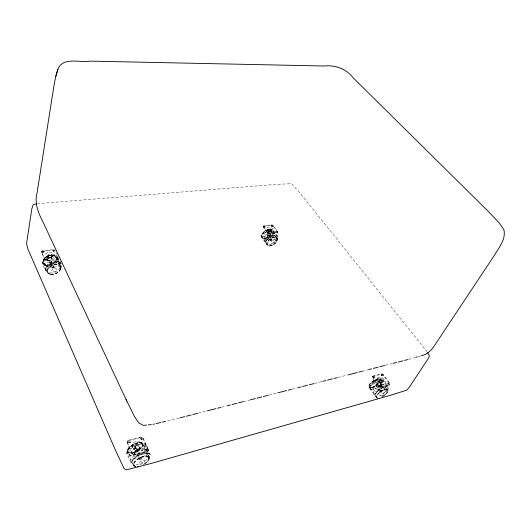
<?xml version="1.0" encoding="UTF-8"?>
<svg xmlns="http://www.w3.org/2000/svg" width="531" height="531" viewBox="0 0 531 531"><rect width="100%" height="100%" fill="white"/><g stroke="black" fill="none" stroke-linecap="round" stroke-linejoin="round"><path stroke-width="0.4" stroke-dasharray="2.65 1.99" d="M274.693 239.289L275.974 241.054L277.202 238.718A6.571 3.81 -35.9 0 0 274.188 235.16A6.571 3.81 -35.9 0 0 267.259 238.963L265.832 242.342L265.314 242.408L261.371 236.899L262.891 233.348A7.129 4.182 -35.9 0 1 270.412 229.226A7.129 4.182 -35.9 0 1 273.717 233.136L272.496 235.538L271.998 235.598L273.273 237.344L274.447 235.1L263.781 236.401L263.15 238.598L275.874 237.045L274.693 239.289L264.557 240.563L265.195 238.373L263.781 236.401M263.15 238.598L261.883 236.833L263.29 233.454A6.531 3.83 -35.9 0 1 270.179 229.684A6.531 3.83 -35.9 0 1 273.206 233.262L271.998 235.598M265.314 242.408L266.861 238.857A7.175 4.162 -35.9 0 1 274.427 234.702A7.175 4.162 -35.9 0 1 277.713 238.585L276.478 240.988L275.974 241.054M48.354 255.564L47.611 259.792L48.255 260.575L50.983 259.778L51.772 257.15A1.832 1.195 9 0 0 49.376 255.577A1.832 1.195 9 0 0 48.799 257.575A1.832 1.195 9 0 0 51.772 257.15M137.27 450.799L136.075 451.297L137.244 450.726L140.483 457.848L139.905 458.412L139.314 458.426L136.102 451.37M380.853 390.882L379.97 391.4L380.833 390.836L376.91 385.42L376.353 385.566L376.067 386.03L380.037 391.48M58.709 259.055L57.852 261.816L60.932 268.454L60.235 268.547L59.24 266.396L60.089 263.814L58.987 261.444L44.073 263.263L44 265.779L60.089 263.814M58.987 261.444L58.138 264.026L57.156 261.902L58.018 259.214A7.932 5.204 -22.5 0 0 52.297 255.238A7.932 5.204 -22.5 0 0 43.781 259.739L42.832 262.699L44 265.779M41.584 252.066L41.67 251.541M58.868 258.862A1.832 1.195 9.4 0 1 57.647 259.646L47.173 260.913A1.852 1.215 8.7 0 1 44.863 259.911L41.703 252.165A1.839 1.188 8.7 0 1 42.918 250.771L53.319 249.597A1.819 1.175 9.4 0 1 55.078 250.015M61.802 265.692L60.932 268.454M42.653 252.318L42.745 251.794M41.617 252.69A1.839 1.188 8.6 0 1 42.825 251.296L42.918 250.771M44.08 252.656A0.737 0.478 8.6 0 0 43.15 252.013A0.737 0.478 8.6 0 0 42.865 252.796A0.737 0.478 8.6 0 0 44.08 252.656L44.173 252.132A0.737 0.478 8.7 0 0 43.237 251.488A0.737 0.478 8.7 0 0 42.958 252.271A0.737 0.478 8.7 0 0 44.173 252.132M44.863 259.911L41.703 252.165M45.905 259.533L45.998 259.009M47.345 259.871A0.743 0.485 8.7 0 0 46.403 259.214A0.743 0.485 8.7 0 0 46.124 260.017A0.743 0.485 8.7 0 0 47.345 259.871L47.438 259.347A0.743 0.485 8.7 0 0 46.496 258.69A0.743 0.485 8.7 0 0 46.217 259.493A0.743 0.485 8.7 0 0 47.438 259.347M47.173 260.913L47.266 260.389L57.746 259.128A1.832 1.195 9.4 0 0 58.536 258.862M51.759 257.183L51.899 256.407A1.832 1.188 9 0 0 49.575 254.794A1.832 1.188 9 0 0 48.905 256.765A1.832 1.188 9 0 0 51.899 256.407M53.06 251.13L53.16 250.605M42.825 251.296L53.219 250.114L53.319 249.597M54.474 251.462A0.73 0.471 9.3 0 0 53.545 250.824A0.73 0.471 9.3 0 0 53.279 251.601A0.73 0.471 9.3 0 0 54.474 251.462L54.574 250.944A0.73 0.471 9.4 0 0 53.644 250.3A0.73 0.471 9.4 0 0 53.379 251.077A0.73 0.471 9.4 0 0 54.574 250.944M56.379 258.278L56.478 257.754M57.799 258.61A0.73 0.478 9.4 0 0 56.863 257.966A0.73 0.478 9.4 0 0 56.605 258.756A0.73 0.478 9.4 0 0 57.799 258.61L57.899 258.093A0.737 0.478 9.4 0 0 56.963 257.442A0.737 0.478 9.4 0 0 56.698 258.239A0.737 0.478 9.4 0 0 57.899 258.093M57.647 259.646L57.746 259.128M270.618 233.096L270.677 232.817A1.447 1.042 5.4 0 0 270.233 232.034C263.17 231.722 271.713 237.37 271.606 230.68A1.5 0.876 22.2 0 0 269.854 229.113A1.5 0.876 22.2 0 0 269.224 230.487A1.5 0.876 22.2 0 0 271.606 230.68M277.029 231.934C276.916 230.554 274.846 231.855 276.14 232.465C277.759 232.352 276.319 232.166 275.921 231.456M276.837 232.386L276.432 231.828L275.735 231.914M272.516 226.525C272.489 225.383 270.511 226.166 271.965 226.651C273.711 226.717 271.759 224.328 271.414 226.053M271.6 225.602L272.005 226.146L272.702 226.067M269.396 233.282C267.67 233.009 268.347 231.828 269.582 232.824M265.095 227.374C265.082 226.226 263.071 227.016 264.544 227.507C266.296 227.573 264.338 225.164 263.993 226.903M264.172 226.445L264.577 227.002L265.281 226.916M138.511 450.255L138.657 449.744A2.124 1.878 -18 0 0 138.199 448.323C128.675 446.843 138.153 457.589 139.434 447.593A2.164 1.819 16.6 0 0 137.184 444.872A2.164 1.819 16.6 0 0 135.757 447.699A2.164 1.819 16.6 0 0 139.434 447.593M369.045 387.371L371.295 383.847A8.377 3.292 -35.4 0 1 379.95 378.722A8.377 3.292 -35.4 0 1 382.665 381.723L380.402 384.285L382.161 386.687L383.82 384.431L385.785 387.119L384.125 389.382L373.293 392.389L375.059 394.852L374.508 395.011L369.045 387.371L369.596 387.225L371.693 383.873A7.673 3.013 -35.4 0 1 379.619 379.187A7.673 3.013 -35.4 0 1 382.108 381.928L380.402 384.285M382.161 386.687L371.342 389.661L372.417 387.544L383.82 384.431M373.293 392.389L374.375 390.272L385.785 387.119M374.508 395.011L376.804 391.486A8.443 3.232 -35.4 0 1 385.506 386.316A8.443 3.232 -35.4 0 1 388.188 389.256L385.898 391.812L384.125 389.382M375.059 394.852L377.196 391.513A7.733 2.96 -35.4 0 1 385.167 386.774A7.733 2.96 -35.4 0 1 387.623 389.462L385.898 391.812M127.101 442.057L127.267 441.553M127.228 443.02L127.4 442.509A2.177 1.819 15.2 0 1 128.602 440.212L140.489 437.093A2.157 1.792 17 0 1 143.264 438.321L148.202 448.901L148.023 449.405A2.177 1.825 18.2 0 1 146.881 451.728L134.901 455.027A2.197 1.858 16.2 0 1 132.066 453.766L127.228 443.02A2.177 1.819 15.2 0 1 128.436 440.723L128.602 440.212M128.383 442.316L128.608 441.626M128.927 456.255L129.332 453.912L146.344 449.266L145.056 451.828L128.927 456.255L127.394 452.259L128.841 449.319A9.638 4.367 -27.4 0 1 139.009 443.465A9.638 4.367 -27.4 0 1 144.923 446.04L143.609 448.702L145.056 451.828M130.022 442.841A0.87 0.73 15.2 0 0 129.126 441.752A0.87 0.73 15.2 0 0 128.542 442.874A0.87 0.73 15.2 0 0 130.022 442.841L130.254 442.15M147.976 452.764L146.669 455.326L130.513 459.813L130.925 457.47L147.976 452.764L146.344 449.266M132.066 453.766L132.239 453.262L127.4 442.509M134.217 449.458L135.485 445.841M133.281 452.863L133.454 452.359M128.436 440.723L140.31 437.597L140.489 437.093M134.881 453.574A0.876 0.743 16.2 0 0 133.971 452.465A0.876 0.743 16.2 0 0 133.387 453.62A0.876 0.743 16.2 0 0 134.881 453.574L135.06 453.069A0.876 0.743 16.3 0 0 134.151 451.954A0.876 0.743 16.3 0 0 133.566 453.109A0.876 0.743 16.3 0 0 135.06 453.069M140.337 438.998L140.516 438.487M134.901 455.027L135.073 454.523L147.06 451.231A2.177 1.825 18.2 0 0 148.202 448.901M141.91 439.688A0.863 0.717 17 0 0 141.014 438.613A0.863 0.717 17 0 0 140.449 439.728A0.863 0.717 17 0 0 141.91 439.688L142.089 439.183A0.863 0.717 17 0 0 141.186 438.108A0.863 0.717 17 0 0 140.629 439.223A0.863 0.717 17 0 0 142.089 439.183M148.023 449.405L143.085 438.825L143.264 438.321M145.255 449.591L145.434 449.087M146.841 450.295A0.87 0.73 18.2 0 0 145.932 449.199A0.87 0.73 18.2 0 0 145.368 450.341A0.87 0.73 18.2 0 0 146.841 450.295L147.027 449.79A0.87 0.73 18.2 0 0 146.111 448.695A0.87 0.73 18.2 0 0 145.554 449.837A0.87 0.73 18.2 0 0 147.027 449.79M146.881 451.728L147.06 451.231M148.03 450.826L148.215 450.321M380.78 384.643L380.939 383.886A1.746 1.407 21.4 0 0 380.302 382.798C372.589 381.769 381.072 389.84 382.313 382.187M263.164 226.545L263.343 226.093M263.296 227.281L263.482 226.823A1.507 0.876 21.9 0 1 264.013 225.708L271.434 224.865A1.493 0.863 22.2 0 1 273.379 225.695L277.706 231.549L277.521 232.001A1.507 0.876 22.5 0 1 277.009 233.136L269.562 234.032A1.513 0.889 22.2 0 1 267.591 233.189L263.296 227.281A1.507 0.876 21.9 0 1 263.834 226.16L264.013 225.708M267.524 232.731L268.852 229.505M267.591 233.189L267.777 232.737L263.482 226.823M263.834 226.16L271.255 225.317L271.434 224.865M268.281 232.804L268.527 232.273M269.562 234.032L269.748 233.58L277.202 232.678A1.507 0.876 22.5 0 0 277.706 231.549M277.521 232.001L273.193 226.146L273.379 225.695M277.009 233.136L277.202 232.678M277.673 232.737L277.859 232.286M47.651 259.407L49.164 257.847L51.129 258.166A1.766 1.254 -11 0 1 51.414 259.121M60.235 268.547L61.105 265.858A7.992 5.191 -22.7 0 0 55.377 261.916A7.992 5.191 -22.7 0 0 46.801 266.469L46.064 267.956L46.044 270.352L45.321 270.445L42.135 262.858L43.164 259.632A8.655 5.682 -22.5 0 1 51.401 254.807A8.655 5.682 -22.5 0 1 58.41 257.588M372.589 376.731L372.868 376.28M373.127 376.373L373.399 375.921L381.338 373.837A1.812 1.168 33 0 1 383.641 374.833L389.641 382.951A1.832 1.181 33.7 0 1 389.336 384.683L389.05 385.128L381.085 387.318A1.839 1.201 33.5 0 1 378.742 386.302L372.775 378.079A1.819 1.181 32.8 0 1 373.127 376.373L381.059 374.289A1.812 1.168 33 0 1 383.362 375.284L389.356 383.402A1.832 1.181 33.7 0 1 389.05 385.128M372.775 378.079L373.054 377.627A1.819 1.181 32.8 0 1 373.399 375.921M373.499 377.329L373.778 376.877M374.72 378.125A0.73 0.471 32.8 0 0 374.036 377.189A0.73 0.471 32.8 0 0 373.578 377.873A0.73 0.471 32.8 0 0 374.72 378.125L374.999 377.68A0.73 0.471 32.8 0 0 374.309 376.738A0.73 0.471 32.8 0 0 373.857 377.422A0.73 0.471 32.8 0 0 374.999 377.68M381.059 374.289L381.338 373.837M381.444 375.231L381.723 374.786M377.355 383.263L379.273 380.196M382.652 376.028A0.723 0.465 33 0 0 381.968 375.092A0.723 0.465 33 0 0 381.523 375.769A0.723 0.465 33 0 0 382.652 376.028L382.937 375.576A0.723 0.465 33 0 0 382.247 374.647A0.723 0.465 33 0 0 381.802 375.317A0.723 0.465 33 0 0 382.937 375.576M383.362 375.284L383.641 374.833M378.742 386.302L379.028 385.851L373.054 377.627M379.466 385.533L379.751 385.081M380.694 386.342L380.979 385.891M381.085 387.318L381.371 386.867L389.336 384.683M387.431 383.362L387.716 382.911M388.652 384.159L388.938 383.714M389.356 383.402L389.641 382.951M389.575 384.763L389.86 384.318M143.609 448.702L144.399 448.489L145.72 445.755A10.52 4.766 -27.4 0 0 139.268 442.94A10.52 4.766 -27.4 0 0 128.163 449.339L127.055 451.011L126.69 453.301L131.124 463.258L131.947 463.032L132.285 460.815L133.314 459.288A9.724 4.301 -27.6 0 1 143.569 453.355A9.724 4.301 -27.6 0 1 149.483 455.837L148.136 458.492L146.669 455.326M148.136 458.492L148.932 458.266L150.28 455.545A10.62 4.699 -27.6 0 0 143.828 452.83A10.62 4.699 -27.6 0 0 132.631 459.315L131.509 460.981L131.124 463.258M408.624 359.381L414.976 357.569M418.156 356.659L420.532 355.982M126.69 453.301L127.513 453.082M179.106 418.07L165.559 421.402M198.362 413.145L206.386 411.094M221.639 407.191L226.452 405.963M243.304 401.655L250.526 399.803M268.985 395.084L277.813 392.827M292.262 389.137L297.075 387.902M314.73 383.389L321.952 381.543M338.001 377.441L347.632 374.979M362.076 371.282L367.698 369.848M385.353 365.328L392.575 363.483M37.382 203.652L276.651 184.343L291.771 183.693L300.433 193.589L426.851 351.502M44.073 263.263L45.148 265.666L45.075 268.182L59.24 266.396M42.327 263.715L43.044 263.628M57.156 261.902L57.852 261.816M261.371 236.899L261.883 236.833M376.114 386.064L376.91 385.42M140.456 457.775L139.314 458.426M270.458 240.065C272.888 240.185 268.732 234.941 267.816 235.678C267.013 236.487 269.748 240.875 271.175 239.534M267.624 236.149L268.334 235.618M52.496 267.458L52.775 267.597A0.909 0.591 -22.7 0 1 54.162 267.664A0.909 0.591 -22.7 0 1 52.967 268.573A0.909 0.591 -22.7 0 1 52.781 267.558L53.458 266.967L51.281 262.188L50.604 262.135L50.292 262.593L52.496 267.458L52.781 266.914L53.458 266.967M50.326 262.679L50.996 262.732L51.281 262.188M273.558 230.753L277.567 236.209M382.951 379.565L388.493 387.112M273.053 231.078L277.063 236.534M382.366 379.95L387.909 387.504M271.308 230.408L272.164 231.569M276.153 236.992A5.974 3.465 -35.9 0 1 270.359 244.612A5.974 3.465 -35.9 0 1 267.186 239.508A5.974 3.465 -35.9 0 1 276.153 236.992L277.016 238.167A5.98 3.458 -35.9 0 1 271.208 245.8A5.98 3.458 -35.9 0 1 268.042 240.696A5.98 3.458 -35.9 0 1 277.016 238.167M380.242 379.068L381.424 380.674M386.78 387.962A7.029 2.695 -35.3 0 1 379.253 395.967A7.029 2.695 -35.3 0 1 376.944 391.891A7.029 2.695 -35.3 0 1 386.78 387.962L387.982 389.595M274.447 235.1L275.874 237.045M276.77 238.339A5.682 3.286 -35.9 0 1 271.255 245.587A5.682 3.286 -35.9 0 1 268.248 240.742A5.682 3.286 -35.9 0 1 276.77 238.339L276.91 238.538A5.682 3.286 -35.9 0 1 271.394 245.78A5.682 3.286 -35.9 0 1 268.394 240.941A5.682 3.286 -35.9 0 1 276.91 238.538M272.496 235.538L276.478 240.988M380.939 384.139L386.429 391.666M268.148 234.855L268.573 235.439M271.414 239.348L271.839 239.939M376.605 384.404L377.196 385.207M381.119 390.624L381.709 391.44M266.967 235.744L267.385 236.328M270.219 240.244L270.644 240.835M375.198 385.433L375.782 386.236M379.698 391.659L380.296 392.475M372.417 387.544L374.375 390.272M264.557 240.563L265.832 242.342M369.596 387.225L371.342 389.661M266.336 243.789L267.186 244.977M375.225 395.953L376.399 397.6M56.153 252.524L58.483 257.522M60.136 261.279L61.51 264.232A8.722 5.662 -22.7 0 0 54.474 261.491A8.722 5.662 -22.7 0 0 46.184 266.356L45.374 267.989L45.321 270.445M145.58 444.454L150.154 454.257M57.746 257.874L60.839 264.518M144.797 444.845L149.364 454.655M56.585 257.9A7.202 4.733 -22.4 0 1 47.498 265.44A7.202 4.733 -22.4 0 1 45.327 257.502A7.202 4.733 -22.4 0 1 56.585 257.9L57.242 259.307A7.215 4.726 -22.5 0 1 48.142 266.861A7.215 4.726 -22.5 0 1 45.971 258.929A7.215 4.726 -22.5 0 1 57.242 259.307M59.877 264.896L60.547 266.336M143.144 444.347A8.748 3.976 -27.4 0 1 131.94 453.135A8.748 3.976 -27.4 0 1 130.54 446.166A8.748 3.976 -27.4 0 1 143.144 444.347L144.107 446.432A8.761 3.963 -27.4 0 1 132.883 455.226A8.761 3.963 -27.4 0 1 131.489 448.277A8.761 3.963 -27.4 0 1 144.107 446.432M148.162 455.04L149.151 457.164M148.753 457.37L148.919 457.729M56.133 257.781A6.837 4.494 -22.4 0 1 47.518 264.942A6.837 4.494 -22.4 0 1 45.447 257.409A6.837 4.494 -22.4 0 1 56.133 257.781L56.246 258.02A6.837 4.494 -22.4 0 1 47.624 265.181A6.837 4.494 -22.4 0 1 45.553 257.641A6.837 4.494 -22.4 0 1 56.246 258.02M142.587 444.181A8.304 3.777 -27.4 0 1 131.953 452.525A8.304 3.777 -27.4 0 1 130.613 445.907A8.304 3.777 -27.4 0 1 142.587 444.181L142.746 444.527A8.304 3.777 -27.4 0 1 132.113 452.87A8.304 3.777 -27.4 0 1 130.772 446.259A8.304 3.777 -27.4 0 1 142.746 444.527M144.399 448.489L148.932 458.266M51.275 261.312L51.6 262.029M53.777 266.801L54.109 267.518M137.144 449.465L137.629 450.514M140.841 457.556L141.326 458.625M49.675 262.135L50 262.845M52.171 267.624L52.503 268.347M135.246 450.534L135.717 451.589M138.923 458.645L139.407 459.713M129.332 453.912L130.925 457.47M127.533 450.952L127.686 451.304M133.898 465.256L134.058 465.614M43.038 262.726L43.675 264.153M46.701 270.976L47.352 272.43M127.287 451.483L128.223 453.593M132.538 463.311L133.5 465.468M45.075 268.182L46.044 270.352M130.513 459.813L131.947 463.032M377.88 398.204A7.042 2.682 -35.3 0 1 378.888 392.794A7.042 2.682 -35.3 0 1 387.637 389.236A7.042 2.682 -35.3 0 1 383.548 395.894M377.229 397.832A6.684 2.549 -35.3 0 1 379.771 392.217A6.684 2.549 -35.3 0 1 387.424 389.502A6.684 2.549 -35.3 0 1 383.953 395.442M383.482 395.781A6.684 2.549 -35.3 0 1 382.512 396.405M378.291 398.25A6.691 2.549 -35.3 0 1 379.121 393.232A6.691 2.549 -35.3 0 1 387.424 389.648A6.691 2.549 -35.3 0 1 384.152 395.714M383.681 396.053A6.691 2.549 -35.3 0 1 382.22 396.956M381.371 386.867A1.839 1.201 33.5 0 1 379.028 385.851M47.266 260.389A1.852 1.215 8.7 0 1 44.956 259.387M53.219 250.114A1.819 1.175 9.3 0 1 54.985 250.532M55.284 250.798A1.819 1.175 9.3 0 1 55.489 251.097M135.524 466.59A8.861 3.896 -27.7 0 1 136.806 459.534A8.861 3.896 -27.7 0 1 148.673 456.594A8.861 3.896 -27.7 0 1 143.224 464.685M135.823 466.324A8.41 3.704 -27.7 0 1 137.038 459.62A8.41 3.704 -27.7 0 1 148.302 456.833A8.41 3.704 -27.7 0 1 143.124 464.512M135.982 466.683A8.416 3.704 -27.7 0 1 137.204 459.985A8.416 3.704 -27.7 0 1 148.468 457.191A8.416 3.704 -27.7 0 1 143.29 464.871M135.073 454.523A2.197 1.858 16.3 0 1 132.239 453.262M140.31 437.597A2.157 1.792 17 0 1 143.085 438.825M269.748 233.58A1.513 0.889 22.2 0 1 267.777 232.737M271.255 225.317A1.493 0.863 22.2 0 1 273.193 226.146M380.654 392.509A0.876 0.339 -35.3 0 0 381.743 391.526A0.876 0.339 -35.3 0 0 380.608 391.845A0.876 0.339 -35.3 0 0 380.654 392.509M380.063 391.692A0.876 0.339 -35.4 0 0 381.152 390.71A0.876 0.339 -35.4 0 0 380.017 391.028A0.876 0.339 -35.4 0 0 380.063 391.692M375.563 385.466A0.87 0.345 -35.4 0 0 376.638 384.49A0.87 0.345 -35.4 0 0 375.51 384.796A0.87 0.345 -35.4 0 0 375.563 385.466M376.147 386.276A0.876 0.339 -35.4 0 0 377.229 385.294A0.876 0.339 -35.4 0 0 376.094 385.606A0.876 0.339 -35.4 0 0 376.147 386.276M373.313 384.006A2.443 0.962 -35.4 0 0 376.207 381.238A2.443 0.962 -35.4 0 0 372.935 382.254A2.443 0.962 -35.4 0 0 373.313 384.006M382.181 395.827A2.469 0.936 -35.3 0 0 384.816 393.013A2.469 0.936 -35.3 0 0 381.358 394.414A2.469 0.936 -35.3 0 0 382.181 395.827M372.238 387.112A6.618 2.609 -35.4 0 0 380.11 379.612A6.618 2.609 -35.4 0 0 371.255 382.34A6.618 2.609 -35.4 0 0 372.238 387.112M372.304 387.597A6.969 2.748 -35.4 0 0 380.594 379.698A6.969 2.748 -35.4 0 0 371.275 382.572A6.969 2.748 -35.4 0 0 372.304 387.597M372.43 387.378A6.618 2.609 -35.4 0 0 380.302 379.877A6.618 2.609 -35.4 0 0 371.454 382.612A6.618 2.609 -35.4 0 0 372.43 387.378M373.459 389.203A6.983 2.741 -35.4 0 0 381.776 381.304A6.983 2.741 -35.4 0 0 372.45 384.192A6.983 2.741 -35.4 0 0 373.459 389.203M387.431 383.76A0.73 0.471 33.7 0 0 388.566 384.252A0.73 0.471 33.7 0 0 388.128 383.269A0.73 0.471 33.7 0 0 387.431 383.76M387.716 383.309A0.73 0.471 33.7 0 0 388.851 383.8A0.73 0.471 33.7 0 0 388.413 382.824A0.73 0.471 33.7 0 0 387.716 383.309M379.459 385.937A0.737 0.478 33.5 0 0 380.608 386.435A0.737 0.478 33.5 0 0 380.176 385.446A0.737 0.478 33.5 0 0 379.459 385.937M379.745 385.486A0.737 0.478 33.5 0 0 380.893 385.984A0.737 0.478 33.5 0 0 380.462 384.995A0.737 0.478 33.5 0 0 379.745 385.486M377.076 380.754A4.746 3.073 33.3 0 0 384.477 383.933A4.746 3.073 33.3 0 0 381.656 377.594A4.746 3.073 33.3 0 0 377.076 380.754M378.643 381.192A2.555 1.659 33.3 0 0 382.619 382.904A2.555 1.659 33.3 0 0 381.112 379.492A2.555 1.659 33.3 0 0 378.643 381.192M378.855 381.908A1.825 1.181 33.3 0 0 381.709 383.063A1.825 1.181 33.3 0 0 380.548 380.627A1.825 1.181 33.3 0 0 378.855 381.908M379.26 381.185A1.819 1.181 33.3 0 0 382.094 382.413A1.819 1.181 33.3 0 0 381.019 379.984A1.819 1.181 33.3 0 0 379.26 381.185M50.126 273.014A7.261 4.713 -22.7 0 0 60.209 266.084A7.261 4.713 -22.7 0 0 49.496 264.624A7.261 4.713 -22.7 0 0 50.126 273.014M50.777 274.461A7.275 4.713 -22.8 0 0 60.873 267.518A7.275 4.713 -22.8 0 0 50.153 266.077A7.275 4.713 -22.8 0 0 50.777 274.461M52.635 267.856A0.909 0.591 -22.7 0 0 53.837 266.94A0.909 0.591 -22.7 0 0 52.456 266.834A0.909 0.591 -22.7 0 0 52.635 267.856M50.14 262.367A0.903 0.591 -22.5 0 0 51.334 261.458A0.903 0.591 -22.5 0 0 49.954 261.345A0.903 0.591 -22.5 0 0 50.14 262.367M50.465 263.077A0.903 0.591 -22.5 0 0 51.66 262.168A0.903 0.591 -22.5 0 0 50.279 262.055A0.903 0.591 -22.5 0 0 50.465 263.077M50.936 274.208A6.91 4.474 -22.8 0 0 60.527 267.617A6.91 4.474 -22.8 0 0 50.345 266.243A6.91 4.474 -22.8 0 0 50.936 274.208M48.706 261.405A2.522 1.659 -22.4 0 0 51.879 258.75A2.522 1.659 -22.4 0 0 47.929 258.624A2.522 1.659 -22.4 0 0 48.706 261.405M51.049 274.447A6.91 4.474 -22.8 0 0 60.64 267.856A6.91 4.474 -22.8 0 0 50.452 266.489A6.91 4.474 -22.8 0 0 51.049 274.447M53.186 271.892A2.555 1.653 -22.8 0 0 56.724 269.449A2.555 1.653 -22.8 0 0 52.954 268.958A2.555 1.653 -22.8 0 0 53.186 271.892M47.027 257.502A4.772 3.106 9 0 0 54.846 256.559A4.772 3.106 9 0 0 48.766 252.371A4.772 3.106 9 0 0 47.027 257.502M48.407 257.077A2.569 1.673 9 0 0 52.615 256.573A2.569 1.673 9 0 0 49.35 254.316A2.569 1.673 9 0 0 48.407 257.077M136.102 464.492A8.841 3.909 -27.6 0 0 148.368 456.069A8.841 3.909 -27.6 0 0 136.533 456.872A8.841 3.909 -27.6 0 0 136.102 464.492M139.899 459.826A1.102 0.491 -27.6 0 0 141.372 458.744A1.102 0.491 -27.6 0 0 139.832 458.923A1.102 0.491 -27.6 0 0 139.899 459.826M139.414 458.764A1.102 0.491 -27.6 0 0 140.888 457.682A1.102 0.491 -27.6 0 0 139.348 457.861A1.102 0.491 -27.6 0 0 139.414 458.764M135.73 450.66A1.095 0.498 -27.4 0 0 137.19 449.584A1.095 0.498 -27.4 0 0 135.657 449.75A1.095 0.498 -27.4 0 0 135.73 450.66M136.208 451.708A1.095 0.498 -27.5 0 0 137.668 450.633A1.095 0.498 -27.5 0 0 136.135 450.799A1.095 0.498 -27.5 0 0 136.208 451.708M133.633 448.702A3.067 1.394 -27.4 0 0 137.542 445.615A3.067 1.394 -27.4 0 0 133.115 446.266A3.067 1.394 -27.4 0 0 133.633 448.702M140.35 464.247A3.113 1.367 -27.7 0 0 144.651 461.28A3.113 1.367 -27.7 0 0 140.483 461.592A3.113 1.367 -27.7 0 0 140.35 464.247M128.714 442.369A0.87 0.73 15.2 0 0 130.195 442.33A0.87 0.73 15.2 0 0 129.298 441.241A0.87 0.73 15.2 0 0 128.714 442.369M133.201 448.801A5.655 4.746 16.6 0 0 142.793 448.496A5.655 4.746 16.6 0 0 136.885 441.414A5.655 4.746 16.6 0 0 133.201 448.801M135.066 448.098A3.04 2.555 16.6 0 0 140.23 447.945A3.04 2.555 16.6 0 0 137.064 444.128A3.04 2.555 16.6 0 0 135.066 448.098M135.531 448.509A2.17 1.825 16.6 0 0 139.202 448.297A2.17 1.825 16.6 0 0 136.852 445.628A2.17 1.825 16.6 0 0 135.531 448.509M271.016 240.941A0.743 0.431 -35.9 0 0 271.892 240.045A0.743 0.431 -35.9 0 0 270.83 240.178A0.743 0.431 -35.9 0 0 271.016 240.941M270.584 240.357A0.743 0.431 -35.9 0 0 271.46 239.454A0.743 0.431 -35.9 0 0 270.398 239.587A0.743 0.431 -35.9 0 0 270.584 240.357M267.332 235.857A0.743 0.438 -35.9 0 0 268.201 234.954A0.743 0.438 -35.9 0 0 267.139 235.087A0.743 0.438 -35.9 0 0 267.332 235.857M267.75 236.441A0.743 0.438 -35.9 0 0 268.626 235.538A0.743 0.438 -35.9 0 0 267.564 235.671A0.743 0.438 -35.9 0 0 267.75 236.441M265.765 235.087A2.078 1.221 -35.9 0 0 268.069 232.518A2.078 1.221 -35.9 0 0 265.035 233.043A2.078 1.221 -35.9 0 0 265.765 235.087M272.224 243.649A2.097 1.215 -35.9 0 0 274.255 240.968A2.097 1.215 -35.9 0 0 271.109 241.87A2.097 1.215 -35.9 0 0 272.224 243.649M265.115 238.1A5.629 3.312 -35.9 0 0 271.387 231.138A5.629 3.312 -35.9 0 0 263.177 232.532A5.629 3.312 -35.9 0 0 265.115 238.1M265.175 238.512A5.927 3.485 -35.9 0 0 271.786 231.184A5.927 3.485 -35.9 0 0 263.144 232.651A5.927 3.485 -35.9 0 0 265.175 238.512M265.254 238.293A5.629 3.312 -35.9 0 0 271.533 231.33A5.629 3.312 -35.9 0 0 263.323 232.724A5.629 3.312 -35.9 0 0 265.254 238.293M266.018 239.68A5.941 3.485 -35.9 0 0 272.635 232.346A5.941 3.485 -35.9 0 0 263.987 233.819A5.941 3.485 -35.9 0 0 266.018 239.68M267.79 230.686A3.909 2.277 22.2 0 0 274.009 231.177A3.909 2.277 22.2 0 0 269.429 227.089A3.909 2.277 22.2 0 0 267.79 230.686M268.812 230.653A2.104 1.228 22.2 0 0 272.164 230.919A2.104 1.228 22.2 0 0 269.702 228.715A2.104 1.228 22.2 0 0 268.812 230.653M268.945 231.171A1.5 0.876 22.2 0 0 271.328 231.363A1.5 0.876 22.2 0 0 269.575 229.79A1.5 0.876 22.2 0 0 268.945 231.171"/><path stroke-width="0.8" d="M421.209 355.777C427.94 354.476 432.413 349.086 435.838 343.537L494.693 254.873C499.067 247.22 506.295 239.003 503.819 229.525L499.246 222.92L488.48 211.59L353.347 77.997C346.305 68.864 335.466 64.809 324.116 66.003L90.363 61.125C80.48 63.056 64.47 56.757 58.43 67.955C56.067 74.154 54.812 80.639 53.724 87.157L37.104 192.66C34.475 202.371 37.728 211.949 42.281 220.498L126.889 401.25M55.788 76.272L57.919 69.442M415.773 357.343L417.359 356.885M179.909 417.864L184.722 416.636M186.328 416.224L191.14 414.99M192.746 414.578L197.559 413.35M207.19 410.888L216.017 408.631M217.624 408.22L220.836 407.396M227.255 405.757L230.467 404.934M232.067 404.529L236.886 403.294M238.492 402.883L243.304 401.655M250.526 399.803L255.345 398.575M256.951 398.164L261.763 396.936M263.369 396.524L268.182 395.29M277.813 392.827L286.64 390.57M288.247 390.159L291.459 389.342M297.878 387.696L301.09 386.88M302.69 386.468L307.509 385.234M309.115 384.829L313.927 383.594M322.755 381.338L325.968 380.515M327.567 380.103L332.386 378.875M333.992 378.464L337.198 377.641M348.436 374.773L357.263 372.516M358.87 372.105L362.076 371.282M368.501 369.642L371.707 368.819M373.313 368.408L378.132 367.18M379.731 366.768L384.55 365.534M393.378 363.277L396.584 362.461M398.19 362.049L403.009 360.815M404.615 360.403L407.821 359.587M152.941 424.335L154.521 423.964M156.094 423.599L160.827 422.503M162.406 422.138L165.559 421.402M36.646 203.745L33.194 204.72L31.82 208.809L26.55 243.643L27.824 248.847L115.041 449.319L124.062 468.501L126.272 469.875L150.97 463.51L391.639 394.951L406.792 390.126L409.527 386.887L428.763 357.814L429.393 355.923L427.714 352.71M146.616 425.072L143.443 425.391L138.73 422.928L134.423 416.43L126.053 399.538M148.195 424.913L151.362 424.594M138.73 466.543A8.416 3.704 -27.7 0 1 137.536 466.716"/></g></svg>
